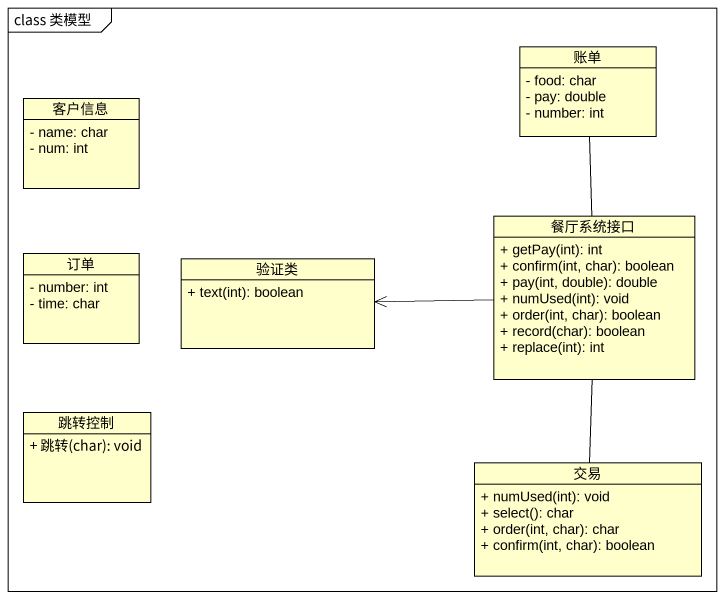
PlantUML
@startuml
mainframe class 类模型
hide circle
hide empty members
skinparam classAttributeIconSize 0
class 账单 {
  - food: char
  - pay: double
  - number: int
}
class 客户信息 {
  - name: char
  - num: int
}
class 订单 {
  - number: int
  - time: char
}
class 验证类 {
  + text(int): boolean
}
class 餐厅系统接口 {
  + getPay(int): int
  + confirm(int, char): boolean
  + pay(int, double): double
  + numUsed(int): void
  + order(int, char): boolean
  + record(char): boolean
  + replace(int): int
}
class 跳转控制 {
  + 跳转(char): void
}
class 交易 {
  + numUsed(int): void
  + select(): char
  + order(int, char): char
  + confirm(int, char): boolean
}
餐厅系统接口 -up- 账单
餐厅系统接口 -left-> 验证类
餐厅系统接口 -- 交易
@enduml
